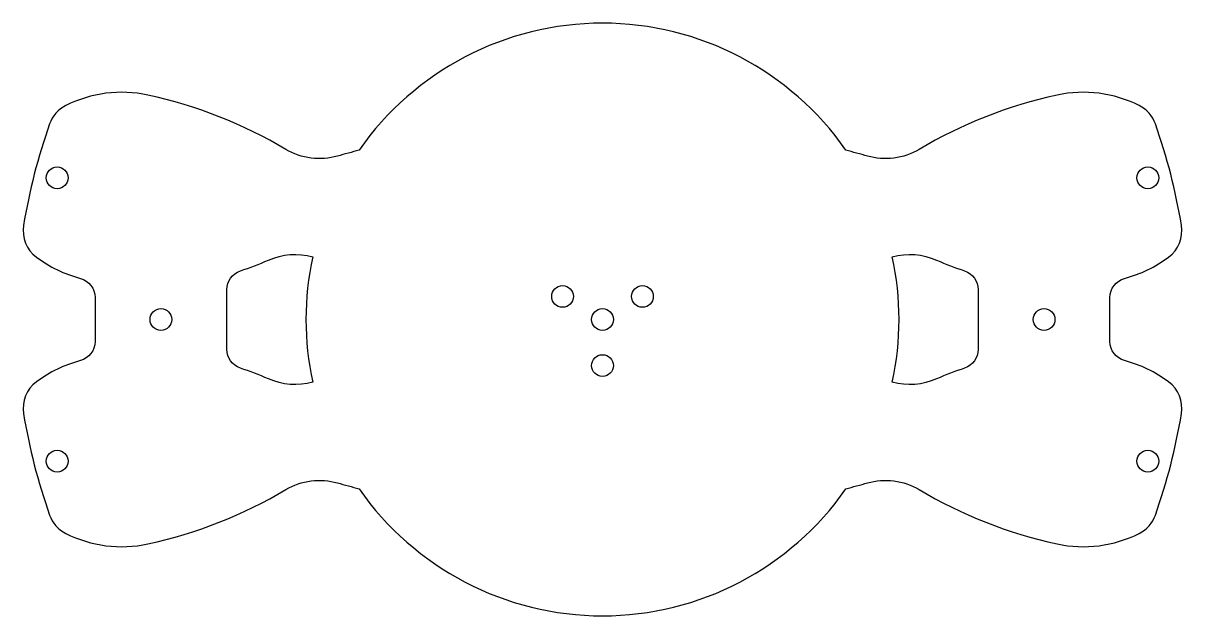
# Model space of a CAD drawing. Header units: millimetres. Extents: x -88 to 88, y -45 to 45.
import ezdxf

# ---------------------------------------------------------------- set-up
doc = ezdxf.new("R2010")
doc.units = ezdxf.units.MM
doc.layers.get('0').update_dxf_attribs({"linetype": 'CONTINUOUS'})

msp = doc.modelspace()

# ---------------------------------------------------------------- linework, layer by layer
for points in [[(77, -3.35), (77, 3.35, -0.34027), (79.23, 6.25, 0.096179), (85.91, 9.48, 0.27934), (87.85, 14.28, 0.044762), (83.9, 29.69, 0.192621), (81.45, 32.48, 0.172786), (68.97, 34.08, 0.080512), (48.04, 25.83, -0.206168), (40.2, 24.81, 0.003625), (36.93, 25.71, 0.522326), (-36.93, 25.71, 0.003625), (-40.2, 24.81, -0.206168), (-48.04, 25.83, 0.080512), (-68.97, 34.08, 0.172786), (-81.45, 32.48, 0.192621), (-83.9, 29.69, 0.044762), (-87.85, 14.28, 0.27934), (-85.91, 9.48, 0.096179), (-79.23, 6.25, -0.34027), (-77, 3.35), (-77, -3.35, -0.34027), (-79.23, -6.25, 0.096179), (-85.91, -9.48, 0.27934), (-87.85, -14.28, 0.044762), (-83.9, -29.69, 0.192621), (-81.45, -32.48, 0.172786), (-68.97, -34.08, 0.080512), (-48.04, -25.83, -0.206168), (-40.2, -24.81, 0.003625), (-36.93, -25.71, 0.522326), (36.93, -25.71, 0.003625), (40.2, -24.81, -0.206168), (48.04, -25.83, 0.080512), (68.97, -34.08, 0.172786), (81.45, -32.48, 0.192621), (83.9, -29.69, 0.044762), (87.85, -14.28, 0.27934), (85.91, -9.48, 0.096179), (79.23, -6.25, -0.34027)], [(-57, -4.54), (-57, 4.54, -0.323976), (-54.94, 7.39, 0.024851), (-50.7, 9.02, -0.173508), (-43.98, 9.52, 0.106968), (-43.98, -9.52, -0.173508), (-50.7, -9.02, 0.024851), (-54.94, -7.39, -0.323976)], [(54.94, -7.39, 0.024851), (50.7, -9.02, -0.173508), (43.98, -9.52, 0.106968), (43.98, 9.52, -0.173508), (50.7, 9.02, 0.024851), (54.94, 7.39, -0.323976), (57, 4.54), (57, -4.54, -0.323976)]]:
    msp.add_lwpolyline(points, format="xyb", close=True)
for centre in [(-82.75, 21.51), (82.75, 21.51), (-6.06, 3.5), (6.06, 3.5), (-67, 0), (0, 0), (67, 0), (0, -7), (-82.75, -21.51), (82.75, -21.51)]:
    msp.add_circle(centre, 1.65)

doc.saveas('drawing.dxf')
